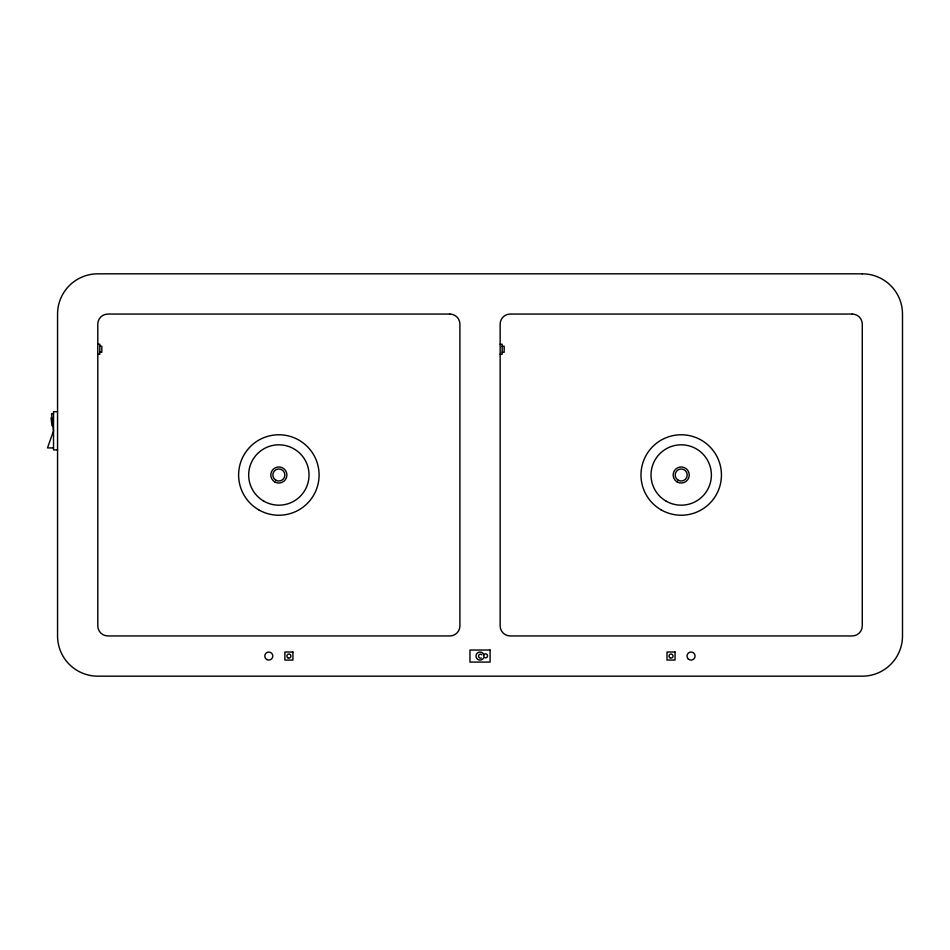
<?xml version="1.0" encoding="UTF-8"?>
<svg xmlns="http://www.w3.org/2000/svg" width="950" height="950" viewBox="0 0 950 950"><rect width="100%" height="100%" fill="white"/><g stroke="black" fill="none" stroke-linecap="round" stroke-linejoin="round"><path stroke-width="1.43" d="M97.791 344.244L99.809 344.244L99.809 354.303L97.791 354.303M500.151 344.233L502.158 344.233L502.158 354.291L500.151 354.291M99.809 346.251L101.816 346.251L101.816 352.284L99.809 352.284M502.158 346.251L504.165 346.251L504.165 352.284L502.158 352.284M57.558 411.694L53.532 411.694L53.532 449.92L57.558 449.92M53.532 413.713L51.526 413.713L53.532 430.813L47.5 447.913L53.532 447.913M51.051 417.762L51.989 425.754M483.514 658.065A4.026 4.026 0 0 1 477.446 659.146A4.026 4.026 0 0 1 477.446 652.982A4.026 4.026 0 0 1 483.514 654.051M481.294 657.97A2.007 1.876 86.4 0 1 478.859 657.186A2.007 1.876 86.4 0 1 479.346 654.526A2.007 1.876 86.4 0 1 481.864 654.847M862.268 273.826L97.791 273.826A40.233 40.233 0 0 0 57.558 314.058L57.558 635.942A40.233 40.233 0 0 0 97.791 676.174L862.268 676.174A40.233 40.233 0 0 0 902.5 635.942L902.5 314.058A40.233 40.233 0 0 0 862.268 273.826M449.849 314.058L107.849 314.058A10.058 10.058 0 0 0 97.791 324.116L97.791 625.884A10.058 10.058 0 0 0 107.849 635.942L449.849 635.942A10.058 10.058 0 0 0 459.907 625.884L459.907 324.116A10.058 10.058 0 0 0 449.849 314.058M852.209 314.058L510.209 314.058A10.058 10.058 0 0 0 500.151 324.116L500.151 625.884A10.058 10.058 0 0 0 510.209 635.942L852.209 635.942A10.058 10.058 0 0 0 862.268 625.884L862.268 324.116A10.058 10.058 0 0 0 852.209 314.058M490.093 650.026L469.965 650.026L469.965 662.091L490.093 662.091L490.093 650.026M675.046 652.009L666.995 652.009L666.995 660.048L675.046 660.048L675.046 652.009M292.933 652.033L284.893 652.033L284.893 660.084L292.933 660.084L292.933 652.033M258.733 509.841A40.233 40.233 0 0 0 319.093 475A40.233 40.233 0 0 0 258.733 440.159A40.233 40.233 0 0 0 258.733 509.841M266.784 659.538A4.026 4.026 0 0 0 272.816 656.058A4.026 4.026 0 0 0 266.784 652.579A4.026 4.026 0 0 0 266.784 659.538M688.204 658.908A4.026 4.026 0 0 0 694.937 657.103A4.026 4.026 0 0 0 690.009 652.175A4.026 4.026 0 0 0 688.204 658.908M670.011 657.768A2.007 2.007 0 0 0 673.039 656.023A2.007 2.007 0 0 0 670.011 654.289A2.007 2.007 0 0 0 670.011 657.768M287.909 657.804A2.007 2.007 0 0 0 290.926 656.058A2.007 2.007 0 0 0 287.909 654.312A2.007 2.007 0 0 0 287.909 657.804M484.072 654.704A2.007 1.876 86.4 0 0 485.509 657.839A2.007 1.876 86.4 0 0 487.314 654.954A2.007 1.876 86.4 0 0 484.072 654.704M263.767 501.137A30.174 30.174 0 0 0 309.035 475A30.174 30.174 0 0 0 263.767 448.863A30.174 30.174 0 0 0 263.767 501.137M274.835 481.971A8.051 8.051 0 0 0 286.9 475A8.051 8.051 0 0 0 274.835 468.029A8.051 8.051 0 0 0 274.835 481.971M275.832 480.225A6.032 6.032 0 0 0 284.893 475A6.032 6.032 0 0 0 275.832 469.775A6.032 6.032 0 0 0 275.832 480.225M677.184 481.971A8.051 8.051 0 0 0 689.249 475A8.051 8.051 0 0 0 677.184 468.029A8.051 8.051 0 0 0 677.184 481.971M678.193 480.225A6.032 6.032 0 0 0 687.242 475A6.032 6.032 0 0 0 678.193 469.775A6.032 6.032 0 0 0 678.193 480.225M661.093 509.841A40.233 40.233 0 0 0 721.442 475A40.233 40.233 0 0 0 661.093 440.159A40.233 40.233 0 0 0 661.093 509.841M666.116 501.137A30.174 30.174 0 0 0 711.384 475A30.174 30.174 0 0 0 666.116 448.863A30.174 30.174 0 0 0 666.116 501.137"/></g></svg>
